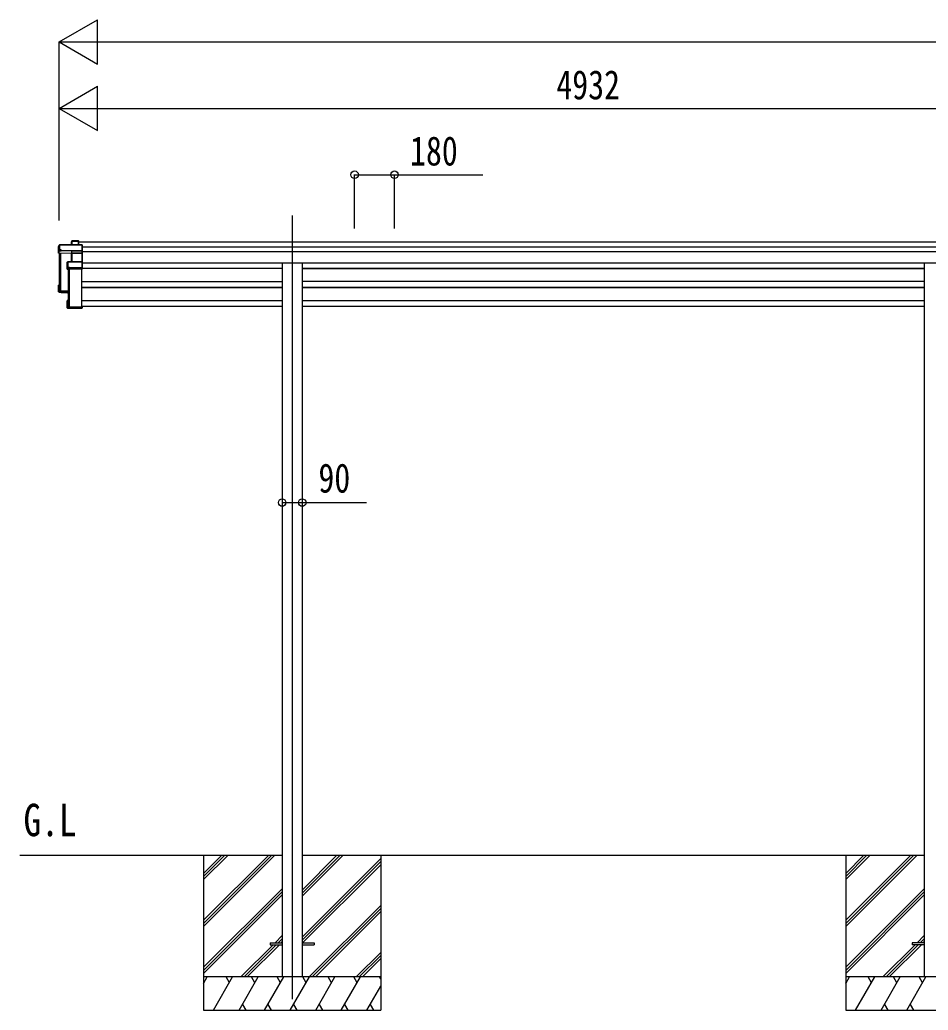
# Model space of a CAD drawing. Units: millimetres, scale not verified. Extents: x -16820 to 16820, y -11880 to 11880.
# Drawn here: x -4492 to -389, y -8343 to -3869 of the extents above; entities that cross this region are included whole.
import ezdxf
from ezdxf.enums import TextEntityAlignment as Align

# ---------------------------------------------------------------- set-up
doc = ezdxf.new("R2010")
doc.units = ezdxf.units.MM
doc.header["$LTSCALE"] = 40
for name, color, linetype in [('0-2_USER1', 3, 'Continuous'), ('0-3_YKK_12', 2, 'Continuous'), ('0-4_YKK_13', 4, 'Continuous'), ('0-5_YKK_A1', 4, 'Continuous'), ('0-6_YKK_D', 6, 'Continuous')]:
    doc.layers.add(name, color=color, linetype=linetype)
doc.styles.add('ＭＳ ゴシック', font='')
doc.styles.get('ＭＳ ゴシック').set_extended_font_data('MS Gothic')

msp = doc.modelspace()

# ---------------------------------------------------------------- linework, layer by layer
at = {"layer": '0-3_YKK_12'}
for p, q in [((-3261.3, -4753.91), (-3261.3, -5231.65)), ((-3261.3, -5231.65), (-3261.3, -8293.43))]:
    msp.add_line(p, q, dxfattribs=at)
at = {"layer": '0-4_YKK_13'}
for p, q in [((-4258.2, -4871.85), (-4256.45, -4868.87)), ((-4258.2, -4886.17), (-4258.2, -4871.85)), ((-4256.39, -4868.62), (-4258.14, -4871.61)), ((-4256.45, -4868.87), (-4256.45, -4886.17)), ((-4226.39, -4868.37), (-4255.96, -4868.37)), ((-4255.96, -4868.82), (-4255.96, -4868.37)), ((-4225.4, -4869.42), (-4226.25, -4868.48)), ((-4226.25, -4886.17), (-4226.25, -4868.48)), ((-4225.4, -4886.17), (-4225.4, -4869.42)), ((-4317.33, -4922.84), (-4317.33, -4894.21)), ((-4313.38, -4912.34), (-4317.33, -4922.84)), ((-4312.86, -4886.42), (-4317.27, -4893.96)), ((-4312.92, -4908.55), (-4313.38, -4909.34)), ((-4313.38, -4912.34), (-4313.38, -4909.34)), ((-4210.55, -4886.17), (-4312.43, -4886.17)), ((-4312.43, -4886.62), (-4312.43, -4886.17)), ((-4312.43, -4886.62), (-4210.4, -4886.62)), ((-4312.43, -4908.5), (-4312.43, -4886.62)), ((-4304.9, -4910.92), (-4304.9, -4911.46)), ((-4256.88, -4913.01), (-4304.9, -4910.92)), ((-4304.9, -4911.46), (-4256.9, -4913.55)), ((-4256.9, -4913.55), (-4256.9, -4913.55)), ((-4256.9, -4922.92), (-4256.9, -4913.55)), ((-4256.9, -4913.55), (-4210.4, -4913.55)), ((-4210.4, -4913.01), (-4256.88, -4913.01)), ((-4210.4, -4886.62), (-4210.4, -4913.01)), ((-4210.4, -4913.55), (-4210.4, -4922.9)), ((-4210.26, -4913.36), (-4209.4, -4912.64)), ((-4210.25, -4886.29), (-4209.4, -4887.22)), ((-4209.4, -4912.64), (-4209.4, -4887.22)), ((-4209.4, -4922.15), (-4209.4, -4912.64)), ((-4258.29, -4925.41), (-4317.33, -4922.84)), ((-4277.32, -4995.64), (-4277.32, -4963.83)), ((-4275.15, -4962.02), (-4277.11, -4963.43)), ((-4210.4, -4961.93), (-4274.85, -4961.93)), ((-4274.85, -4961.93), (-4274.85, -4962.38)), ((-4257.4, -4923.04), (-4258.29, -4925.41)), ((-4257.82, -4961.93), (-4257.82, -4925.72)), ((-4257.79, -4925.83), (-4256.92, -4923.53)), ((-4256.92, -4923.53), (-4256.92, -4961.93)), ((-4210.4, -4922.9), (-4256.43, -4922.9)), ((-4256.43, -4922.9), (-4256.43, -4923.45)), ((-4210.53, -4923.09), (-4209.4, -4922.15)), ((-4210.4, -4923.45), (-4210.4, -4961.93)), ((-4210.4, -4962.38), (-4210.4, -4990.28)), ((-4210.26, -4962.05), (-4209.4, -4962.95)), ((-4209.4, -4962.95), (-4209.4, -4922.15)), ((-4209.4, -4989.92), (-4209.4, -4962.95)), ((-4275.81, -4991.58), (-4277.32, -4995.64)), ((-4276.82, -4996.14), (-4275.32, -4992.08)), ((-4210.4, -4996.14), (-4276.82, -4996.14)), ((-4275.35, -4987.82), (-4275.81, -4988.61)), ((-4275.81, -4991.58), (-4275.81, -4988.61)), ((-4275.32, -4992.08), (-4267.33, -4992.08)), ((-4267.33, -4987.77), (-4274.85, -4987.77)), ((-4267.33, -4990.28), (-4267.33, -4987.77)), ((-4267.33, -4990.28), (-4267.33, -4990.83)), ((-4210.4, -4990.28), (-4267.33, -4990.28)), ((-4267.33, -4992.08), (-4267.33, -4990.83)), ((-4267.33, -4990.83), (-4210.4, -4990.83)), ((-4210.4, -4990.83), (-4210.4, -4996.14)), ((-4210.4, -4996.14), (-4209.4, -4995.3)), ((-4210.26, -4990.64), (-4209.4, -4989.92)), ((-4209.4, -4995.3), (-4209.4, -4989.92)), ((-4209.4, -4995.3), (-4209.4, -4995.3)), ((-4317.33, -5097.45), (-4317.33, -5068.81)), ((-4313.38, -5100.44), (-4317.33, -5097.45)), ((-4316.39, -5069.21), (-4317.22, -5068.48)), ((-4313.4, -5068.45), (-4317.19, -5068.45)), ((-4313.4, -5068.34), (-4316.87, -5068.34)), ((-4316.39, -5069.21), (-4316.39, -5096.45)), ((-4313.4, -5069.21), (-4316.39, -5069.21)), ((-4316.39, -5096.45), (-4273.4, -5098.32)), ((-4313.4, -5073.26), (-4314.89, -5070.7)), ((-4313.4, -5070.7), (-4314.89, -5070.7)), ((-4314.89, -5095.02), (-4314.89, -5070.7)), ((-4273.4, -5096.83), (-4314.89, -5095.02)), ((-4313.38, -5100.44), (-4304.9, -5100.81)), ((-4310.55, -5091.74), (-4310.55, -5095.21)), ((-4304.9, -5100.81), (-4304.9, -5101.14)), ((-4304.9, -5101.14), (-4277.32, -5102.34)), ((-4304.9, -5101.14), (-4273.4, -5102.51)), ((-4277.32, -5170.25), (-4277.32, -5138.44)), ((-4276.82, -5137.94), (-4273.4, -5137.94)), ((-4273.4, -5138.78), (-4276.37, -5138.78)), ((-4274.87, -5140.28), (-4273.4, -5140.28)), ((-4274.87, -5168.21), (-4274.87, -5140.28)), ((-4277.18, -5170.59), (-4276.37, -5169.71)), ((-4277.11, -5170.65), (-4275.61, -5171.72)), ((-4210.4, -5170.74), (-4276.82, -5170.74)), ((-4276.82, -5170.74), (-4275.32, -5171.82)), ((-4276.37, -5169.71), (-4209.4, -5169.71)), ((-4275.32, -5171.82), (-4267.33, -5171.82)), ((-4211.4, -5168.21), (-4274.87, -5168.21)), ((-4272.98, -5167.47), (-4272.98, -5168.21)), ((-4267.33, -5171.82), (-4267.33, -5172.15)), ((-4267.33, -5172.15), (-4210.4, -5172.15)), ((-4267.33, -5172.15), (-4267.33, -5172.15)), ((-4267.33, -5172.15), (-4210.4, -5172.15)), ((-4209.4, -5163.39), (-4211.4, -5163.39)), ((-4211.4, -5163.84), (-4211.4, -5163.39)), ((-4211.4, -5163.84), (-4211.4, -5168.21)), ((-4209.4, -5163.84), (-4211.4, -5163.84)), ((-4210.4, -5170.74), (-4209.4, -5169.71)), ((-4210.4, -5172.15), (-4210.4, -5170.74)), ((-4210.26, -5172.02), (-4209.4, -5171.13)), ((-4209.4, -5163.39), (-4209.4, -5163.84)), ((-4209.4, -5163.84), (-4209.4, -5169.71)), ((-3361.3, -8038.93), (-3361.3, -8047.93)), ((-3361.3, -8038.93), (-3306.3, -8038.93)), ((-3361.3, -8047.93), (-3306.3, -8047.93)), ((-3216.3, -8038.93), (-3161.3, -8038.93)), ((-3216.3, -8047.93), (-3161.3, -8047.93)), ((-3161.3, -8038.93), (-3161.3, -8047.93)), ((-461.3, -8038.93), (-461.3, -8047.93)), ((-406.3, -8038.93), (-461.3, -8038.93)), ((-406.3, -8047.93), (-461.3, -8047.93))]:
    msp.add_line(p, q, dxfattribs=at)
for points in [[(-4255.96, -4886.17), (-4255.96, -4868.82), (-4226.6, -4868.82), (-4226.6, -4886.17)], [(-4317.33, -4894.21), (-4312.92, -4886.67), (-4312.92, -4908.55)], [(-4313.38, -4912.34), (-4304.9, -4912.71), (-4304.9, -4911.46)], [(-4304.9, -4910.92), (-4304.9, -4908.5), (-4312.43, -4908.5)], [(-4277.32, -4963.83), (-4275.35, -4962.43), (-4275.35, -4987.82)], [(-4274.85, -4987.77), (-4274.85, -4962.38), (-4210.4, -4962.38)], [(-4256.9, -4922.92), (-4256.89, -4922.93), (-4256.89, -4922.93)], [(-4256.43, -4961.93), (-4256.43, -4923.45), (-4210.4, -4923.45)], [(-4273.4, -5099.36), (-4317.33, -5097.45), (-4317.33, -5097.45), (-4316.39, -5096.45)], [(-4277.18, -5138.06), (-4276.37, -5138.78), (-4276.37, -5169.71)], [(-4209.4, -5169.71), (-4209.4, -5169.71), (-4209.4, -5171.13)]]:
    msp.add_lwpolyline(points, dxfattribs=at)
for centre, radius, start, end in [((-4256.07, -4870.22), 1.41, 85.38783, 105.84391), ((-4255.96, -4868.87), 0.494, 149.67684, 180.01902), ((-4255.96, -4868.87), 0.5, 90, 149.66687), ((-4312.54, -4888.03), 1.41, 85.38783, 105.84391), ((-4312.54, -4909.91), 1.41, 85.38783, 105.84391), ((-4312.43, -4886.67), 0.494, 149.67684, 180.01902), ((-4312.43, -4886.67), 0.5, 90, 149.66687), ((-4274.86, -4962.43), 0.498, 125.56678, 179.8201), ((-4274.97, -4963.79), 1.41, 85.38783, 105.84391), ((-4274.85, -4962.43), 0.5, 90, 125.54593), ((-4257.43, -4923.54), 0.502, 0.6157, 87.19354), ((-4257.29, -4923.41), 0.63, 355.28892, 50.49396), ((-4274.97, -4989.18), 1.41, 85.38783, 105.84391)]:
    msp.add_arc(centre, radius, start, end, dxfattribs=at)
for centre, major_axis, ratio, start_param, end_param in [((-4257.73, -4871.9), (-0.257, 0.444), 0.891995, 0.2825853, 0.9960465), ((-4226.6, -4868.87), (0.499, 0.499), 0.052408, 0.7330383, 1.5184364), ((-4225.9, -4868.87), (0.499, -0.499), 0.052408, 2.4085544, 3.1939525), ((-4256.88, -4913.06), (0.011, 0.5), 0.002284, 1.4661262, 2.9758193), ((-4210.6, -4886.67), (0.372, 0.372), 0.900404, 0.0523599, 0.837758), ((-4209.9, -4886.67), (-0.372, 0.372), 0.900404, 6.2308254, 7.0162236), ((-4209.9, -4913.06), (-0.372, 0.372), 0.900404, 0.7330383, 1.4878932), ((-4209.9, -4913.06), (0.498, 0.498), 0.083094, 2.3038346, 3.0586895), ((-4276.84, -4963.85), (-0.169, 0.473), 0.931403, 0.4203333, 1.203868), ((-4258.29, -4925.83), (0.495, -0.086), 0.832908, 0.2017128, 1.7252301), ((-4256.4, -4923.09), (1, -0.045), 0.165035, 2.0927496, 3.0878869), ((-4256.43, -4923.58), (0.5, -0.046), 0.224394, 2.093456, 3.1010707), ((-4256.43, -4923.07), (1, 0), 0.165356, 1.5707963, 2.0604871), ((-4256.4, -4923.09), (1, -0.045), 0.165035, 2.0898554, 2.0927496), ((-4256.43, -4923.56), (0.5, 0), 0.226184, 1.5707963, 2.0728914), ((-4210.9, -4923.4), (0.498, 0.498), 0.083094, 5.4454273, 6.2002822), ((-4210.9, -4923.4), (-0.372, 0.372), 0.900404, 3.8746309, 4.6294858), ((-4209.9, -4962.43), (-0.5, 0.5), 0.02182, 5.550147, 6.3050019), ((-4209.9, -4962.43), (-0.372, 0.372), 0.900404, 6.2613687, 7.0162236), ((-4276.84, -4995.72), (-0.289, 0.44), 0.847113, 0.9113503, 1.694885), ((-4276.84, -4995.72), (0.498, -0.074), 0.830741, 4.1047896, 4.8883243), ((-4275.31, -4991.58), (0.479, 0.147), 0.993384, 2.8453888, 4.4124582), ((-4209.9, -4990.34), (-0.372, 0.372), 0.900404, 0.7330383, 1.4878932), ((-4209.9, -4990.34), (0.498, 0.498), 0.083094, 2.3038346, 3.0586895), ((-4316.86, -5068.76), (0.257, 0.444), 0.891995, 1.432085, 2.1455462), ((-4316.86, -5068.77), (0.491, 0.117), 0.873782, 2.089881, 2.161818), ((-4316.82, -5068.84), (0.474, -0.272), 0.885613, 2.0407293, 2.8261274), ((-4276.84, -5138.36), (0.289, 0.44), 0.847113, 1.4467076, 2.2302423), ((-4276.84, -5138.36), (0.498, 0.074), 0.830741, 1.394861, 2.1783957), ((-4276.84, -5170.22), (0.169, 0.473), 0.931403, 1.9377246, 2.7212593), ((-4276.84, -5170.22), (-0.255, 0.46), 0.938446, 1.8784237, 2.6619584), ((-4275.31, -5171.32), (0.479, 0.147), 0.993384, 3.7907337, 4.4124582), ((-4209.9, -5171.65), (0.5, 0.5), 0.02182, 3.119776, 3.8746309)]:
    msp.add_ellipse(centre, major_axis=major_axis, ratio=ratio, start_param=start_param, end_param=end_param, dxfattribs=at)
at = {"layer": '0-5_YKK_A1'}
for p, q in [((-4225.4, -4872.22), (611.2, -4872.22)), ((-4209.4, -4895.1), (611.2, -4895.1)), ((-4209.4, -4915.25), (611.2, -4915.25)), ((-4313.4, -4923.01), (-4313.4, -5093.58)), ((-4311.9, -4923.08), (-4311.9, -5093.58)), ((-4311.38, -4923.1), (-4311.38, -5090.91)), ((-4308.27, -4923.24), (-4308.27, -5093.88)), ((-4273.4, -4996.14), (-4273.4, -5167.18)), ((-4271.9, -4996.14), (-4271.9, -5167.18)), ((-4268.27, -4996.14), (-4268.27, -5167.47)), ((-4211.9, -5167.47), (-4211.9, -4996.14)), ((-4209.4, -4966.46), (611.2, -4966.46)), ((-4209.4, -4990.78), (-3306.48, -4990.78)), ((-3306.49, -4992.37), (-4209.4, -4992.37)), ((-4067.34, -4990.78), (-4067.34, -4992.37)), ((-4059.2, -4990.78), (-4059.2, -4992.37)), ((-3887.34, -4990.78), (-3887.34, -4992.37)), ((-3879.2, -4990.78), (-3879.2, -4992.37)), ((-3707.34, -4990.78), (-3707.34, -4992.37)), ((-3699.2, -4990.78), (-3699.2, -4992.37)), ((-3527.34, -4990.78), (-3527.34, -4992.37)), ((-3519.2, -4990.78), (-3519.2, -4992.37)), ((-3347.34, -4990.78), (-3347.34, -4992.37)), ((-3339.2, -4990.78), (-3339.2, -4992.37)), ((-3216.1, -4992.37), (-406.5, -4992.37)), ((-3216.08, -4990.78), (-406.48, -4990.78)), ((-3167.34, -4990.78), (-3167.34, -4992.37)), ((-3159.2, -4990.78), (-3159.2, -4992.37)), ((-2987.34, -4990.78), (-2987.34, -4992.37)), ((-2979.2, -4990.78), (-2979.2, -4992.37)), ((-2807.34, -4990.78), (-2807.34, -4992.37)), ((-2799.2, -4990.78), (-2799.2, -4992.37)), ((-2627.34, -4990.78), (-2627.34, -4992.37)), ((-2619.2, -4990.78), (-2619.2, -4992.37)), ((-2447.34, -4990.78), (-2447.34, -4992.37)), ((-2439.2, -4990.78), (-2439.2, -4992.37)), ((-2267.34, -4990.78), (-2267.34, -4992.37)), ((-2259.2, -4990.78), (-2259.2, -4992.37)), ((-2087.34, -4990.78), (-2087.34, -4992.37)), ((-2079.2, -4990.78), (-2079.2, -4992.37)), ((-1907.34, -4990.78), (-1907.34, -4992.37)), ((-1899.2, -4990.78), (-1899.2, -4992.37)), ((-1725.77, -4990.78), (-1725.77, -4992.37)), ((-1719.2, -4990.78), (-1719.2, -4992.37)), ((-1547.34, -4990.78), (-1547.34, -4992.37)), ((-1539.2, -4990.78), (-1539.2, -4992.37)), ((-1367.34, -4990.78), (-1367.34, -4992.37)), ((-1359.2, -4990.78), (-1359.2, -4992.37)), ((-1187.34, -4990.78), (-1187.34, -4992.37)), ((-1179.2, -4990.78), (-1179.2, -4992.37)), ((-1007.34, -4990.78), (-1007.34, -4992.37)), ((-999.2, -4990.78), (-999.2, -4992.37)), ((-827.34, -4990.78), (-827.34, -4992.37)), ((-819.2, -4990.78), (-819.2, -4992.37)), ((-647.34, -4990.78), (-647.34, -4992.37)), ((-639.2, -4990.78), (-639.2, -4992.37)), ((-467.34, -4990.78), (-467.34, -4992.37)), ((-459.2, -4990.78), (-459.2, -4992.37)), ((-406.5, -4966.46), (-406.5, -8193.43)), ((-4211.9, -5051.15), (-3306.49, -5051.08)), ((-406.5, -5051.15), (-3216.1, -5050.93)), ((-4313.1, -5093.88), (-4312.2, -5093.88)), ((-4311.38, -5090.91), (-4308.48, -5093.79)), ((-4308.27, -5093.88), (-4273.4, -5093.88)), ((-4308.27, -5093.88), (-4273.4, -5093.88)), ((-4211.9, -5077.39), (-3306.49, -5077.39)), ((-3306.5, -5080.1), (-4211.9, -5080.1)), ((-4067.34, -5077.39), (-4067.34, -5080.1)), ((-4059.2, -5077.39), (-4059.2, -5080.1)), ((-3887.34, -5077.39), (-3887.34, -5080.1)), ((-3879.2, -5077.39), (-3879.2, -5080.1)), ((-3707.34, -5077.39), (-3707.34, -5080.1)), ((-3699.2, -5077.39), (-3699.2, -5080.1)), ((-3527.34, -5077.39), (-3527.34, -5080.1)), ((-3519.2, -5077.39), (-3519.2, -5080.1)), ((-3347.34, -5077.39), (-3347.34, -5080.1)), ((-3339.2, -5077.39), (-3339.2, -5080.1)), ((-3216.11, -5077.39), (-406.5, -5077.39)), ((-406.5, -5080.1), (-3216.1, -5080.1)), ((-3167.34, -5077.39), (-3167.34, -5080.1)), ((-3159.2, -5077.39), (-3159.2, -5080.1)), ((-2987.34, -5077.39), (-2987.34, -5080.1)), ((-2979.2, -5077.39), (-2979.2, -5080.1)), ((-2807.34, -5077.39), (-2807.34, -5080.1)), ((-2799.2, -5077.39), (-2799.2, -5080.1)), ((-2627.34, -5077.39), (-2627.34, -5080.1)), ((-2619.2, -5077.39), (-2619.2, -5080.1)), ((-2447.34, -5077.39), (-2447.34, -5080.1)), ((-2439.2, -5077.39), (-2439.2, -5080.1)), ((-2267.34, -5077.39), (-2267.34, -5080.1)), ((-2259.2, -5077.39), (-2259.2, -5080.1)), ((-2087.34, -5077.39), (-2087.34, -5080.1)), ((-2079.2, -5077.39), (-2079.2, -5080.1)), ((-1907.34, -5077.39), (-1907.34, -5080.1)), ((-1899.2, -5077.39), (-1899.2, -5080.1)), ((-1725.77, -5077.39), (-1725.77, -5080.1)), ((-1719.2, -5077.39), (-1719.2, -5080.1)), ((-1547.34, -5077.39), (-1547.34, -5080.1)), ((-1539.2, -5077.39), (-1539.2, -5080.1)), ((-1367.34, -5077.39), (-1367.34, -5080.1)), ((-1359.2, -5077.39), (-1359.2, -5080.1)), ((-1187.34, -5077.39), (-1187.34, -5080.1)), ((-1179.2, -5077.39), (-1179.2, -5080.1)), ((-1007.34, -5077.39), (-1007.34, -5080.1)), ((-999.2, -5077.39), (-999.2, -5080.1)), ((-827.34, -5077.39), (-827.34, -5080.1)), ((-819.2, -5077.39), (-819.2, -5080.1)), ((-647.34, -5077.39), (-647.34, -5080.1)), ((-639.2, -5077.39), (-639.2, -5080.1)), ((-467.34, -5077.39), (-467.34, -5080.1)), ((-459.2, -5077.39), (-459.2, -5080.1)), ((-3306.5, -5138.67), (-4211.9, -5138.67)), ((-406.5, -5138.67), (-3216.1, -5138.67)), ((-4273.1, -5167.47), (-4272.2, -5167.47)), ((-4271.38, -5164.5), (-4268.48, -5167.39)), ((-4268.27, -5167.47), (-4211.9, -5167.47)), ((-4211.4, -5164.75), (-4211.9, -5164.75)), ((-3306.5, -5164.75), (-4209.4, -5164.75)), ((-406.5, -5164.74), (-3216.1, -5164.76)), ((-4491.53, -7643.43), (-3306.3, -7643.43)), ((-3661.3, -7643.43), (-3661.3, -8343.43)), ((-3661.3, -7937.4), (-3367.32, -7643.43)), ((-3661.3, -7951.55), (-3353.17, -7643.43)), ((-3661.3, -7965.69), (-3339.03, -7643.43)), ((-3661.3, -7725.27), (-3579.45, -7643.43)), ((-3661.3, -7739.41), (-3565.31, -7643.43)), ((-3661.3, -7753.56), (-3551.17, -7643.43)), ((-3216.3, -7643.43), (-406.3, -7643.43)), ((-3216.3, -7829.06), (-3030.66, -7643.43)), ((-3216.3, -7814.92), (-3044.81, -7643.43)), ((-3216.3, -7800.77), (-3058.95, -7643.43)), ((-2861.3, -7643.43), (-2861.3, -8343.43)), ((-761.3, -7643.43), (-761.3, -8343.43)), ((-761.3, -7937.4), (-467.32, -7643.43)), ((-761.3, -7951.55), (-453.17, -7643.43)), ((-761.3, -7965.69), (-439.03, -7643.43)), ((-761.3, -7725.27), (-679.45, -7643.43)), ((-761.3, -7739.41), (-665.31, -7643.43)), ((-761.3, -7753.56), (-651.17, -7643.43)), ((-3216.3, -8012.9), (-2861.3, -7657.91)), ((-3216.3, -8027.05), (-2861.3, -7672.05)), ((-3214.03, -8038.93), (-2861.3, -7686.19)), ((-3661.3, -8149.54), (-3306.3, -7794.54)), ((-3661.3, -8163.68), (-3306.3, -7808.68)), ((-3661.3, -8177.82), (-3306.3, -7822.82)), ((-761.3, -8149.54), (-406.3, -7794.54)), ((-761.3, -8163.68), (-406.3, -7808.68)), ((-761.3, -8177.82), (-406.3, -7822.82)), ((-3184.69, -8193.43), (-2861.3, -7870.04)), ((-3170.55, -8193.43), (-2861.3, -7884.18)), ((-3156.4, -8193.43), (-2861.3, -7898.32)), ((-3338.55, -8038.93), (-3306.3, -8006.67)), ((-438.55, -8038.93), (-406.3, -8006.67)), ((-3493.05, -8193.43), (-3347.55, -8047.93)), ((-3478.91, -8193.43), (-3333.41, -8047.93)), ((-3464.77, -8193.43), (-3319.27, -8047.93)), ((-3324.41, -8038.93), (-3306.3, -8020.81)), ((-3310.27, -8038.93), (-3306.3, -8034.95)), ((-593.05, -8193.43), (-447.55, -8047.93)), ((-578.91, -8193.43), (-433.41, -8047.93)), ((-564.77, -8193.43), (-419.27, -8047.93)), ((-424.41, -8038.93), (-406.3, -8020.81)), ((-410.27, -8038.93), (-406.3, -8034.95)), ((-2972.56, -8193.43), (-2861.3, -8082.17)), ((-2958.41, -8193.43), (-2861.3, -8096.31)), ((-2944.27, -8193.43), (-2861.3, -8110.45)), ((-2861.3, -8193.43), (-3661.3, -8193.43)), ((-3661.3, -8222.37), (-3644.59, -8193.43)), ((-3659.59, -8219.41), (-3661.3, -8216.45)), ((-3616.75, -8343.43), (-3530.15, -8193.43)), ((-3545.15, -8219.41), (-3560.15, -8193.43)), ((-3501.28, -8343.43), (-3414.68, -8193.43)), ((-3429.68, -8219.41), (-3444.68, -8193.43)), ((-3385.81, -8343.43), (-3299.21, -8193.43)), ((-3314.21, -8219.41), (-3329.21, -8193.43)), ((-3270.34, -8343.43), (-3183.74, -8193.43)), ((-3198.74, -8219.41), (-3213.74, -8193.43)), ((-3154.87, -8343.43), (-3068.27, -8193.43)), ((-3083.27, -8219.41), (-3098.27, -8193.43)), ((-3039.4, -8343.43), (-2952.8, -8193.43)), ((-2967.8, -8219.41), (-2982.8, -8193.43)), ((-2861.3, -8203.87), (-2867.33, -8193.43)), ((38.7, -8193.43), (-761.3, -8193.43)), ((-761.3, -8222.37), (-744.59, -8193.43)), ((-759.59, -8219.41), (-761.3, -8216.45)), ((-716.75, -8343.43), (-630.15, -8193.43)), ((-645.15, -8219.41), (-660.15, -8193.43)), ((-601.28, -8343.43), (-514.68, -8193.43)), ((-529.68, -8219.41), (-544.68, -8193.43)), ((-485.81, -8343.43), (-399.21, -8193.43)), ((-414.21, -8219.41), (-429.21, -8193.43)), ((-2923.93, -8343.43), (-2861.3, -8234.94)), ((-3486.28, -8317.45), (-3471.28, -8343.43)), ((-3370.81, -8317.45), (-3355.81, -8343.43)), ((-3255.34, -8317.45), (-3240.34, -8343.43)), ((-3139.87, -8317.45), (-3124.87, -8343.43)), ((-3024.4, -8317.45), (-3009.4, -8343.43)), ((-2908.93, -8317.45), (-2893.93, -8343.43)), ((-586.28, -8317.45), (-571.28, -8343.43)), ((-470.81, -8317.45), (-455.81, -8343.43)), ((-3661.3, -8343.43), (-2861.3, -8343.43)), ((-761.3, -8343.43), (38.7, -8343.43))]:
    msp.add_line(p, q, dxfattribs=at)
for points in [[(-3306.5, -4966.46), (-3306.3, -7468.43), (-3306.3, -8193.43)], [(-3216.1, -4966.46), (-3216.3, -7468.43), (-3216.3, -8193.43)]]:
    msp.add_lwpolyline(points, dxfattribs=at)
for centre, radius, start, end in [((-4313.1, -5093.58), 0.299, 180.1578, 270.15693), ((-4312.19, -5093.58), 0.299, 269.84307, 359.8422), ((-4311.6, -5091.12), 0.3, 45.07151, 179.70637), ((-4308.27, -5093.58), 0.301, 225.19514, 270.02698), ((-4273.1, -5167.18), 0.299, 180.1578, 270.15693), ((-4272.19, -5167.18), 0.299, 269.84307, 359.8422), ((-4271.6, -5164.72), 0.3, 45.07151, 179.70637), ((-4268.27, -5167.17), 0.301, 225.19514, 270.02698)]:
    msp.add_arc(centre, radius, start, end, dxfattribs=at)
at = {"layer": '0-6_YKK_D'}
for p, q in [((-4313.4, -3969.3), (-4140.19, -3869.3)), ((-4140.19, -4069.3), (-4140.19, -3869.3)), ((-4313.4, -4776.13), (-4313.4, -3968.3)), ((-4313.4, -3969.3), (-4140.19, -4069.3)), ((-4313.4, -3969.3), (-3966.99, -3969.3)), ((-4113.4, -3969.3), (6070.7, -3969.3)), ((-4313.4, -4269.3), (-4140.19, -4169.3)), ((-4140.19, -4369.3), (-4140.19, -4169.3)), ((-4313.4, -4776.13), (-4313.4, -4268.3)), ((-4313.4, -4269.3), (-4140.19, -4369.3)), ((-4313.4, -4269.3), (-3966.99, -4269.3)), ((-4113.4, -4269.3), (418.7, -4269.3)), ((-2979.2, -4811.37), (-2979.2, -4568.3)), ((-2799.2, -4811.37), (-2799.2, -4568.3))]:
    msp.add_line(p, q, dxfattribs=at)
for points in [[(-2979.2, -4569.3), (-2799.2, -4569.3), (-2400.35, -4569.3)], [(-3306.5, -6050.2), (-3216.1, -6050.2), (-2926.23, -6050.2)]]:
    msp.add_lwpolyline(points, dxfattribs=at)
for centre in [(-2979.2, -4569.3), (-2799.2, -4569.3), (-3306.5, -6050.2), (-3216.1, -6050.2)]:
    msp.add_circle(centre, 17, dxfattribs=at)

# ---------------------------------------------------------------- texts
at = {"layer": '0-2_USER1', "style": 'ＭＳ ゴシック', "width": 0.8}
msp.add_text('G.L', height=146.6, dxfattribs=at).set_placement((-4474.67, -7601.31), align=Align.BOTTOM_LEFT)
at = {"layer": '0-6_YKK_D', "style": 'ＭＳ ゴシック', "width": 0.8}
for s, p in [('4932', (-2068.15, -4268.3)), ('180', (-2728.97, -4567.08)), ('90', (-3142.76, -6044.86))]:
    msp.add_text(s, height=132, dxfattribs=at).set_placement(p, align=Align.BOTTOM_LEFT)

doc.saveas('drawing.dxf')
